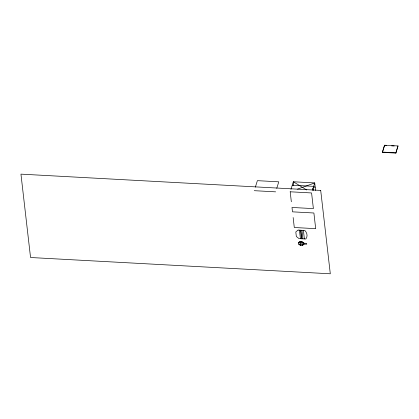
<?xml version="1.0" encoding="UTF-8"?>
<svg xmlns="http://www.w3.org/2000/svg" width="419" height="419" viewBox="0 0 419 419"><rect width="100%" height="100%" fill="white"/><g stroke="black" fill="none" stroke-linecap="round" stroke-linejoin="round"><path stroke-width="0.63" d="M255.354 187.146L257.386 180.662L278.782 181.825L276.75 188.309M291.331 201.754L290.194 191.766M290.943 189.372L293.326 181.767L314.721 182.93L315.586 190.441M312.474 190.1L314.721 182.93L297.548 189.131M382.421 152.076L384.574 145.21L398.019 145.943L395.897 153.092L382.453 152.364L382.421 152.076L395.866 152.809L398.019 145.943M382.453 152.364L384.574 145.21M298.412 242.627L300.03 241.297L301.811 241.396L303.759 242.915L303.922 244.34L302.303 245.665L300.523 245.571L298.574 244.047L298.412 242.627L303.759 242.915M384.605 145.498L386.528 145.603M391.65 145.88L394.211 146.016M292.253 185.182L313.648 186.345L315.214 187.204L313.265 187.099M290.184 191.787L311.579 192.95L313.386 208.615L291.991 207.452L292.493 211.836L313.889 212.999L315.696 228.664L294.295 227.501L293.148 217.534M254.244 190.682L275.644 191.844M303.791 243.198L306.645 243.355L306.745 244.209L303.89 244.057M298.574 244.047L303.922 244.34M306.75 189.99L293.326 181.767L293.745 185.434M395.866 152.809L395.897 153.092M313.223 190.273L313.009 188.393L313.045 190.289M303.393 230.371L304.377 238.914M301.931 230.293L302.916 238.835M300.863 230.235L301.848 238.778M301.811 241.396L302.303 245.665M300.507 230.214L301.491 238.757M299.438 230.157L300.423 238.699M300.03 241.297L300.523 245.571M298.077 230.083L295.809 231.937L296.333 236.499L299.061 238.626L305.833 238.992A9.611 7.275 17.4 0 0 304.849 230.45L298.077 230.083M320.703 190.415L20.95 174.136L30.55 257.512L330.303 273.79L320.703 190.415"/></g></svg>
